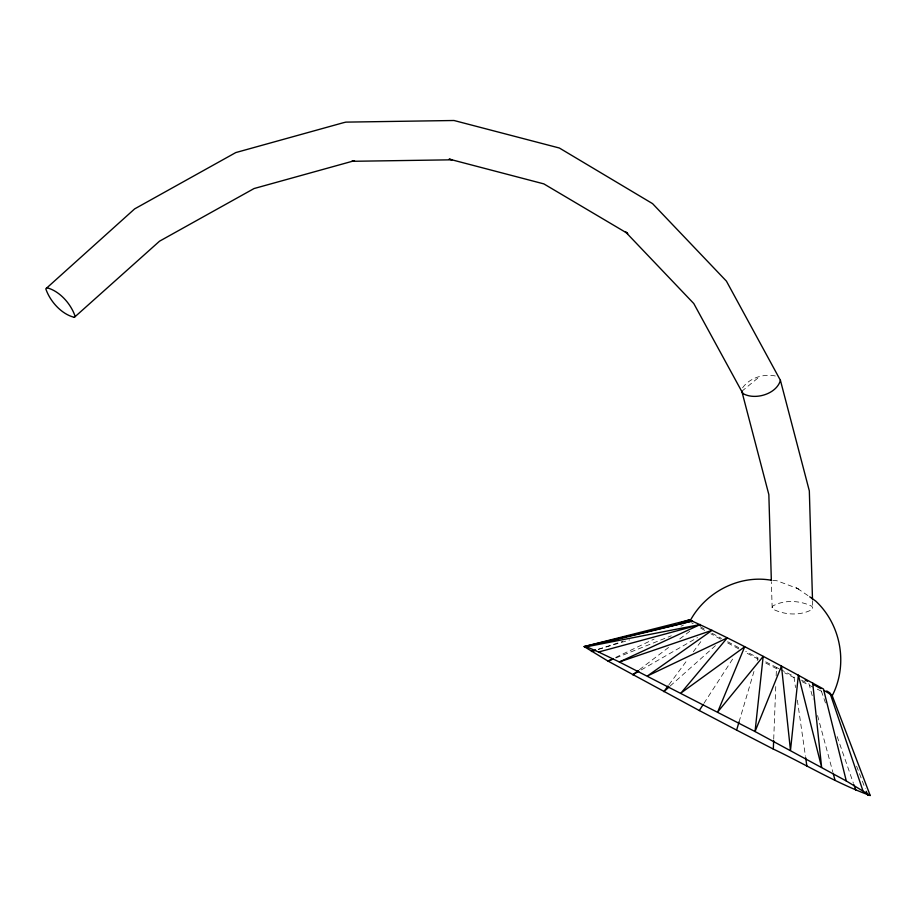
<?xml version="1.0" encoding="UTF-8"?>
<svg xmlns="http://www.w3.org/2000/svg" width="916" height="916" viewBox="0 0 916 916"><rect width="100%" height="100%" fill="white"/><g stroke="black" fill="none" stroke-linecap="round" stroke-linejoin="round"><path stroke-width="0.69" stroke-dasharray="4.58 3.44" d="M773.711 739.223L775.783 685.74M776.161 675.882L776.493 667.432L765.398 661.673M772.142 607.663L772.589 606.117C784.05 599.545 800.172 600.369 811.805 606.278L812.732 607.823L812.286 609.369C800.824 615.941 784.703 615.117 773.07 609.209L772.142 607.663L771.398 582.221M739.04 721.934L753.971 671.462M757.188 660.55L758.001 657.825L745.784 651.39M742.613 387.8C749.632 377.713 764.219 373.339 775.955 376.121M703.946 703.339L733.464 657.757M668.898 684.836L687.424 659.772M693.309 651.803L701.736 640.41M670.157 686.038L715.419 645.688M741.823 391.281L759.616 376.625M639.437 669.676L669.688 646.604M679.775 638.91L689.862 631.216M641.269 669.894L697.477 637.616M615.701 657.425L654.104 639.082M680.977 626.235L683.542 625.01M615.93 657.928L671.325 635.784M598.263 649.272L622.765 641.383M598.285 649.41L629.716 639.918M772.841 580.4L776.951 580.767L797.607 588.507M801.466 680.141L809.034 683.943L813.122 699.057M776.493 667.432L778.978 668.714M780.226 669.344L793.897 676.34L795.523 687.572M797.515 588.53L808.645 596.053M727.613 641.704L739.681 648.162M712.053 633.254L721.59 638.463M700.099 626.578L704.885 629.281M856.586 766.154L865.231 788.676M821.343 691.053L825.522 703.087M837.155 736.544L853.437 783.363M817.564 715.533L832.77 771.856M797.344 700.19L805.462 756.307M812.526 600.701L812.732 607.823M821.366 691.145A80.413 1.821 27.6 0 1 814.69 687.927M813.442 687.309A80.413 1.821 27.6 0 1 800.996 681.115M794.344 677.76A80.413 1.821 27.6 0 1 784.588 672.779M776.917 668.84A80.413 1.821 27.6 0 1 764.597 662.451M758.391 659.211A80.413 1.821 27.6 0 1 744.834 652.077M738.788 648.872A80.413 1.821 27.6 0 1 726.548 642.322M720.548 639.082A80.413 1.821 27.6 0 1 710.942 633.826M704.759 630.403A80.413 1.821 27.6 0 1 700.042 627.735M693.16 623.704A80.413 1.821 27.6 0 1 691.511 622.674M798.775 589.16L796.336 587.889L798.798 589.16"/><path stroke-width="1.37" d="M831.694 694.351L870.2 795.5C836.72 783.443 805.576 764.345 773.322 749.07L773.654 740.632M780.421 380.335C776.573 394.178 754.807 400.532 742.876 393.479L693.79 303.551L625.296 231.679L627.758 233.569L543.841 183.887L449.161 159.098L452.126 159.808L351.87 161.308L354.503 160.678L254.076 188.536L159.544 241.183L74.345 317.337C61.429 314.188 50.014 301.295 45.8 288.826L134.641 208.894L235.79 152.571L343.26 122.755L345.882 122.126L454.004 120.5L559.367 148.014L652.57 203.638L726.434 281.155L780.421 380.335L809.332 490.896L812.492 599.27M773.322 749.07L736.624 730.109L739.04 721.934M74.345 317.337L75.066 316.169C70.864 303.7 59.437 290.807 46.521 287.658M870.2 795.5L846.304 780.982L823.461 689.004C779.402 664.879 735.285 640.49 689.473 619.892L584.133 646.582L608.018 661.1L699.286 710.53L703.167 704.541M690.538 620.098C706.007 591.851 739.51 574.515 771.478 580.275M668.05 685.97L663.837 691.672L669.104 686.977M638.315 670.535L632.716 674.806L638.818 671.302M613.148 658.65L608.018 661.1L613.296 658.982M700.282 624.529L619.331 661.97L598.56 652.02L586.549 646.776L584.133 646.582L692.565 620.979L586.549 646.776L700.282 624.529L598.56 652.02M678.573 623.407L689.473 619.892M699.286 710.53L736.624 730.109M846.304 780.982L755.047 731.54L619.331 661.97L712.121 630.3L647.452 675.951L727.258 637.902L681 693L744.674 646.81L717.697 711.961L763.165 656.417L755.047 731.54L781.474 666.069L790.485 750.41L798.374 675.126L821.618 767.276L812.687 682.947M826.701 690.95L829.942 692.897L862.872 790.611M809.733 596.82L815.687 601.045C841.243 624.838 848.205 664.753 832.197 695.794A80.413 1.821 27.6 0 0 823.953 690.446M742.876 393.479L741.823 391.281L768.845 494.606L771.352 580.813M866.25 791.332L867.773 795.306M853.907 784.703L855.773 790.061M833.136 773.23L834.991 780.1M805.656 757.704L806.882 766.131M805.175 679.981A80.413 1.821 27.6 0 1 807.58 681.298M813.168 684.367A80.413 1.821 27.6 0 1 820.816 688.649M595.537 650.154L591.45 651.471L595.549 650.234"/></g></svg>
